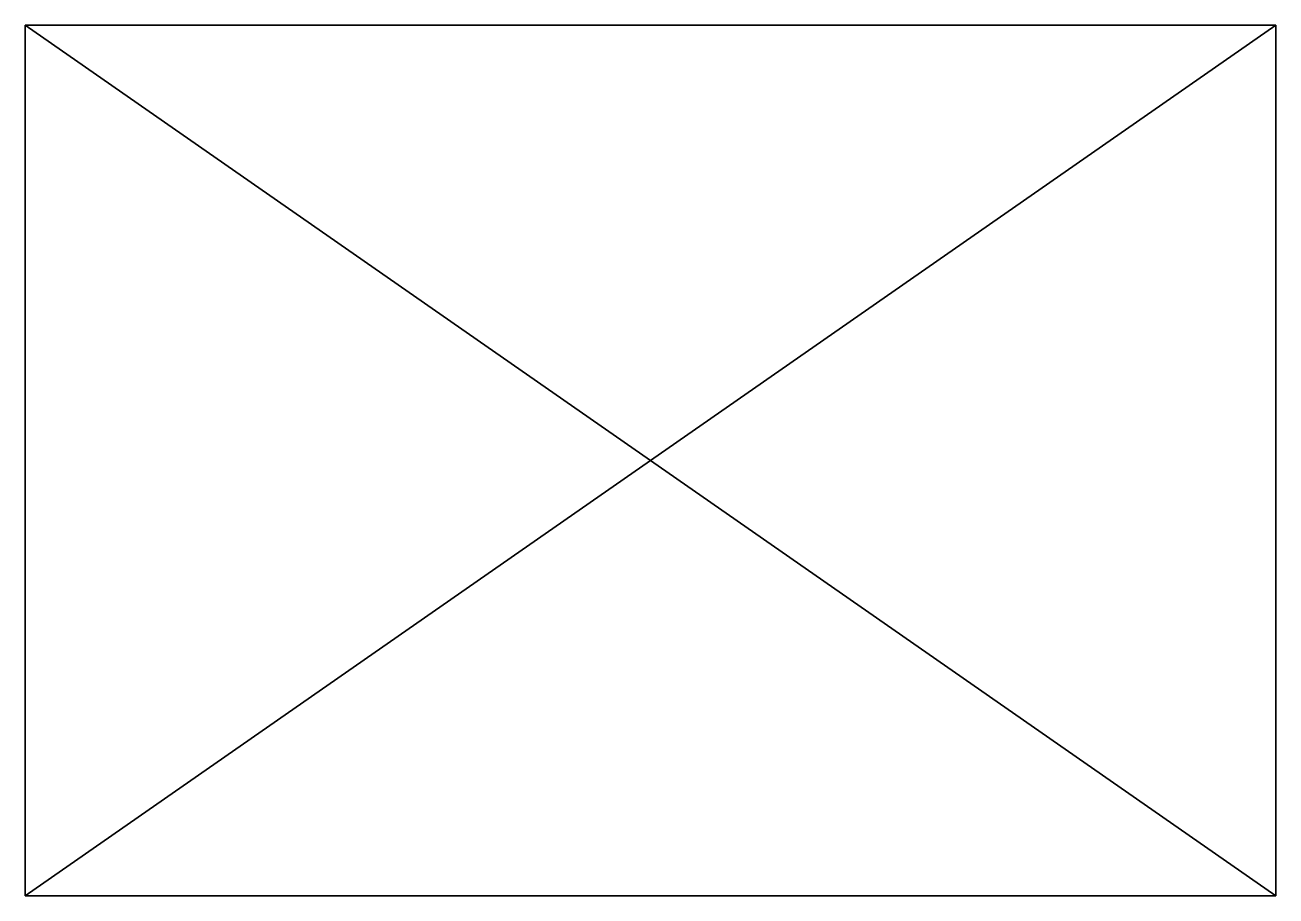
# Model space of a CAD drawing. Extents: x 0 to 2.2, y 0 to 1.53.
import ezdxf

# ---------------------------------------------------------------- set-up
doc = ezdxf.new("R2010")
doc.units = 0
doc.header["$LTSCALE"] = 0.0254
doc.layers.get('0').update_dxf_attribs({"linetype": 'CONTINUOUS'})

msp = doc.modelspace()

# ---------------------------------------------------------------- linework, layer by layer
at = {"color": 0}
for p, q in [((2.2, 1.5314), (0, 1.5314)), ((0, 1.5314), (0, 0)), ((2.2, 1.5314, 2), (0, 1.5314, 2)), ((0, 1.5314, 2), (0, 0, 2)), ((2.2, 1.5314), (0, 1.5314)), ((0, 1.5314), (0, 1.5314, 2)), ((2.2, 1.5314, 2), (0, 1.5314, 2)), ((0, 1.5314), (0, 0)), ((0, 1.5314, 2), (0, 0, 2)), ((0, 1.5314), (0, 1.5314, 2)), ((2.2, 0), (2.2, 1.5314)), ((2.2, 0, 2), (2.2, 1.5314, 2)), ((2.2, 1.5314), (2.2, 1.5314, 2)), ((2.2, 0), (2.2, 1.5314)), ((2.2, 1.5314), (2.2, 1.5314, 2)), ((2.2, 0, 2), (2.2, 1.5314, 2)), ((0, 0), (2.2, 0)), ((0, 0, 2), (2.2, 0, 2)), ((0, 0), (0, 0, 2)), ((0, 0), (2.2, 0)), ((0, 0, 2), (2.2, 0, 2)), ((0, 0), (0, 0, 2)), ((2.2, 0), (2.2, 0, 2)), ((2.2, 0), (2.2, 0, 2))]:
    msp.add_line(p, q, dxfattribs=at)

# ---------------------------------------------------------------- meshes
at = {"color": 8}
mesh = msp.add_polyface(dxfattribs=at)
corners = [(2.2, 1.5314), (0, 0), (0, 1.5314), (2.2, 0)]
mesh.append_faces([[corners[k] for k in face] for face in [(0, 1, 2), (1, 0, 3)]], dxfattribs={"vtx0": -1, "color": 8})
at = {"color": 7}
mesh = msp.add_polyface(dxfattribs=at)
corners = [(2.2, 0, 2), (0, 1.5314, 2), (0, 0, 2), (2.2, 1.5314, 2)]
mesh.append_faces([[corners[k] for k in face] for face in [(0, 1, 2), (1, 0, 3)]], dxfattribs={"vtx0": -1, "color": 7})
mesh = msp.add_polyface(dxfattribs=at)
corners = [(0, 1.5314, 2), (2.2, 1.5314), (0, 1.5314), (2.2, 1.5314, 2)]
mesh.append_faces([[corners[k] for k in face] for face in [(0, 1, 2), (1, 0, 3)]], dxfattribs={"vtx0": -1, "color": 7})
mesh = msp.add_polyface(dxfattribs=at)
corners = [(0, 1.5314, 2), (0, 0), (0, 0, 2), (0, 1.5314)]
mesh.append_faces([[corners[k] for k in face] for face in [(0, 1, 2), (1, 0, 3)]], dxfattribs={"vtx0": -1, "color": 7})
at = {"color": 8}
mesh = msp.add_polyface(dxfattribs=at)
corners = [(2.2, 1.5314), (2.2, 0, 2), (2.2, 0), (2.2, 1.5314, 2)]
mesh.append_faces([[corners[k] for k in face] for face in [(0, 1, 2), (1, 0, 3)]], dxfattribs={"vtx0": -1, "color": 8})
mesh = msp.add_polyface(dxfattribs=at)
corners = [(2.2, 0, 2), (0, 0), (2.2, 0), (0, 0, 2)]
mesh.append_faces([[corners[k] for k in face] for face in [(0, 1, 2), (1, 0, 3)]], dxfattribs={"vtx0": -1, "color": 8})

doc.saveas('drawing.dxf')
